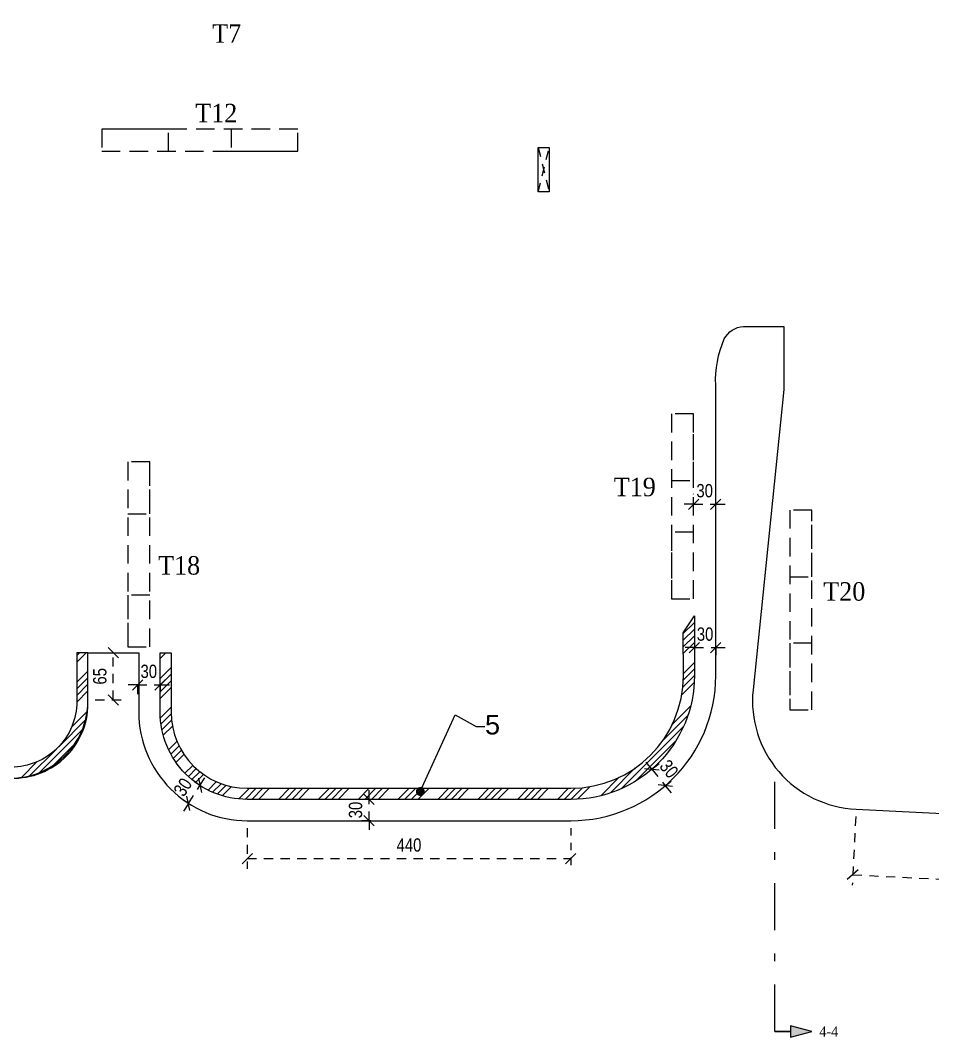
# Model space of a CAD drawing. Header units: millimetres. Extents: x -2171 to 1563, y -1758 to -1505.
# Drawn here: x -732.12 to -719.79, y -1616.63 to -1602.83 of the extents above; entities that cross this region are included whole.
import ezdxf
from ezdxf.enums import TextEntityAlignment as Align

# ---------------------------------------------------------------- set-up
doc = ezdxf.new("R2010")
doc.units = ezdxf.units.MM
doc.header["$PDMODE"] = 32
for name, pattern in [('DASHDOT', [25.399999999999995, 12.7, -6.349999999999999, 0, -6.349999999999999]), ('DASHED2', [0.375, 0.25, -0.125]), ('HIDDEN', [0.375, 0.25, -0.125]), ('HIDDEN2', [0.1875, 0.125, -0.0625])]:
    doc.linetypes.add(name, pattern=pattern)
doc.layers.get('Defpoints').update_dxf_attribs({"color": 6})
for name, color, linetype in [('-S-AKSONES', 50, 'DASHDOT'), ('AM_5', 7, 'Continuous'), ('DIASTASEIS', 7, 'Continuous'), ('Geo_Col', 7, 'Continuous'), ('Geo_Lines', 7, 'Continuous'), ('Geo_Lines_3', 7, 'Continuous'), ('Sect_Line_Symbol', 7, 'Continuous'), ('STITHAIO', 94, 'Continuous'), ('Text_Col_-1', 7, 'Continuous')]:
    doc.layers.add(name, color=color, linetype=linetype)
doc.styles.add('1-100', font='arial.ttf', dxfattribs={"width": 0.8})
doc.styles.add('ag', font='arial.ttf', dxfattribs={"height": 0.25})
doc.styles.add('S1TmsNwRmn11_b_934_161', font='times.ttf', dxfattribs={"width": 0.93362935265248, "height": 0.0010875})
doc.styles.add('S1TmsNwRmn1359_b_934_161', font='times.ttf', dxfattribs={"width": 0.93362935265248, "height": 0.1359375})
doc.dimstyles.new('CHRISTOFOROS', dxfattribs={"dimscale": 0.2, "dimtxt": 0.25, "dimasz": 0.6, "dimexe": 0, "dimexo": 0, "dimgap": 0, "dimtad": 0, "dimdec": 0, "dimlfac": 100, "dimzin": 0, "dimdsep": 46, "dimtxsty": 'ag', "dimblk": 'ARCHTICK', "dimcen": 0, "dimclrd": 256, "dimclre": 256, "dimclrt": 1, "dimaunit": 1, "dimadec": 0, "dimazin": 0, "dimtfac": 1, "dimtdec": 0, "dimtofl": 0, "dimtmove": 0, "dimatfit": 3, "dimfxl": 1, "dimtolj": 1, "dimtzin": 0, "dimlwd": -1, "dimlwe": -1, "dimarcsym": 0})
doc.dimstyles.new('Copy of 1-100', dxfattribs={"dimtxt": 0.18, "dimasz": 0.14, "dimexe": 0.14, "dimexo": 0.1, "dimgap": 0.09, "dimtad": 1, "dimdec": 0, "dimlfac": 100, "dimrnd": 5, "dimzin": 5, "dimdsep": 46, "dimtxsty": '1-100', "dimblk": 'OBLIQUE', "dimcen": 0.09, "dimclrd": 1, "dimclre": 1, "dimclrt": 2, "dimadec": 0, "dimazin": 0, "dimtfac": 1, "dimtdec": 0, "dimtix": 1, "dimtmove": 2, "dimatfit": 3, "dimfxl": 5, "dimfxlon": 1, "dimtolj": 1, "dimtzin": 5, "dimarcsym": 0})
pattern_1 = [(45, (0, 0), (-0.2694076836320746, 0.2694076836320746), []), (45, (0.0898026, 0), (-0.2694076836320746, 0.2694076836320746), []), (45, (0.1796052, 0), (-0.2694076836320746, 0.2694076836320746), []), (45, (0.269408, 0), (-0.2694076836320746, 0.2694076836320746), [])]

# ---------------------------------------------------------------- blocks, each defined once
blk = doc.blocks.new('_Oblique')
at = {"color": 0, "linetype": 'ByBlock', "lineweight": -2}
blk.add_line((-0.5, -0.5), (0.5, 0.5), dxfattribs=at)
blk = doc.blocks.new('*D1178')
at = {"layer": 'Defpoints', "color": 0, "ltscale": 0.5, "transparency": 16777216}
for p in [(-722.71809490773, -1609.375570125587), (-723.0184379762809, -1609.566315338685), (-722.71809490773, -1609.566312334395)]:
    blk.add_point(p, dxfattribs=at)
at = {"layer": 'DIASTASEIS', "color": 1, "linetype": 'HIDDEN', "lineweight": -2, "ltscale": 0.5, "transparency": 16777216}
blk.add_line((-723.0184379762809, -1609.466315338685), (-723.0184379762809, -1609.235570125587), dxfattribs=at)
at = {"layer": 'DIASTASEIS', "color": 1, "linetype": 'HIDDEN2', "lineweight": -2, "ltscale": 0.5, "transparency": 16777216}
blk.add_line((-722.71809490773, -1609.466312334395), (-722.71809490773, -1609.235570125587), dxfattribs=at)
at = {"layer": 'DIASTASEIS', "color": 1, "linetype": 'DASHED2', "lineweight": -2, "ltscale": 0.5, "transparency": 16777216}
for p, q in [((-723.0184379762809, -1609.375570125587), (-723.1584379762808, -1609.375570125587)), ((-723.0184379762809, -1609.375570125587), (-722.71809490773, -1609.375570125587)), ((-722.71809490773, -1609.375570125587), (-722.5780949077301, -1609.375570125587))]:
    blk.add_line(p, q, dxfattribs=at)
at = {"layer": 'DIASTASEIS', "color": 1, "lineweight": -2, "ltscale": 0.5, "transparency": 16777216, "xscale": 0.14, "yscale": 0.14, "zscale": 0.14}
blk.add_blockref('_Oblique', (-723.0184379762809, -1609.375570125587), dxfattribs=at)
at = {"layer": 'DIASTASEIS', "color": 1, "lineweight": -2, "ltscale": 0.5, "transparency": 16777216, "xscale": 0.14, "yscale": 0.14, "zscale": 0.14, "rotation": 180}
blk.add_blockref('_Oblique', (-722.71809490773, -1609.375570125587), dxfattribs=at)
at = {"layer": 'DIASTASEIS', "color": 2, "ltscale": 0.5, "transparency": 16777216, "insert": (-722.8682664420055, -1609.193605596255), "char_height": 0.18, "attachment_point": 5, "style": '1-100'}
blk.add_mtext('\\A1;30', dxfattribs=at)
blk = doc.blocks.new('*D1185')
at = {"layer": 'Defpoints', "color": 0, "ltscale": 0.5, "transparency": 16777216}
for p in [(-729.0529359055834, -1613.653842537384), (-724.6778686772083, -1613.653667274391), (-724.6778481686875, -1614.165618804467)]:
    blk.add_point(p, dxfattribs=at)
at = {"layer": 'DIASTASEIS', "color": 1, "linetype": 'HIDDEN', "lineweight": -2, "ltscale": 0.5, "transparency": 16777216}
blk.add_line((-729.0529318996337, -1613.753842537304), (-729.052909788733, -1614.305794067348), dxfattribs=at)
at = {"layer": 'DIASTASEIS', "color": 1, "linetype": 'HIDDEN2', "lineweight": -2, "ltscale": 0.5, "transparency": 16777216}
blk.add_line((-724.6778646712587, -1613.753667274311), (-724.677842560358, -1614.305618804355), dxfattribs=at)
at = {"layer": 'DIASTASEIS', "color": 1, "linetype": 'DASHED2', "lineweight": -2, "ltscale": 0.5, "transparency": 16777216}
blk.add_line((-729.0529153970624, -1614.16579406746), (-724.6778481686875, -1614.165618804467), dxfattribs=at)
at = {"layer": 'DIASTASEIS', "color": 1, "lineweight": -2, "ltscale": 0.5, "transparency": 16777216, "xscale": 0.14, "yscale": 0.14, "zscale": 0.14}
for p, rotation in [((-729.0529153970624, -1614.16579406746), 180.0022952401071), ((-724.6778481686875, -1614.165618804467), 0.0022952401070863)]:
    blk.add_blockref('_Oblique', p, dxfattribs=dict(at, rotation=rotation))
at = {"layer": 'DIASTASEIS', "color": 2, "ltscale": 0.5, "transparency": 16777216, "insert": (-726.8653890698232, -1613.98380329832), "char_height": 0.18, "attachment_point": 5, "rotation": 0.002295240107088086, "style": '1-100'}
blk.add_mtext('\\A1;440', dxfattribs=at)
blk = doc.blocks.new('*D1186')
at = {"layer": 'Defpoints', "color": 0, "ltscale": 0.5, "transparency": 16777216}
for p in [(-720.8214843619264, -1613.496959568166), (-711.0505295848119, -1613.990219313434), (-711.0953367634711, -1614.877802215888)]:
    blk.add_point(p, dxfattribs=at)
at = {"layer": 'DIASTASEIS', "color": 1, "linetype": 'HIDDEN', "lineweight": -2, "ltscale": 0.5, "transparency": 16777216}
blk.add_line((-720.8265261662293, -1613.596832388339), (-720.8733500666095, -1614.524364418863), dxfattribs=at)
at = {"layer": 'DIASTASEIS', "color": 1, "linetype": 'HIDDEN2', "lineweight": -2, "ltscale": 0.5, "transparency": 16777216}
blk.add_line((-711.0555713891147, -1614.090092133607), (-711.1023952894949, -1615.017624164131), dxfattribs=at)
at = {"layer": 'DIASTASEIS', "color": 1, "linetype": 'DASHED2', "lineweight": -2, "ltscale": 0.5, "transparency": 16777216}
blk.add_line((-720.8662915405856, -1614.38454247062), (-711.0953367634711, -1614.877802215888), dxfattribs=at)
at = {"layer": 'DIASTASEIS', "color": 1, "lineweight": -2, "ltscale": 0.5, "transparency": 16777216, "xscale": 0.14, "yscale": 0.14, "zscale": 0.14}
for p, rotation in [((-720.8662915405856, -1614.38454247062), 177.1100336678794), ((-711.0953367634711, -1614.877802215888), 357.1100336678794)]:
    blk.add_blockref('_Oblique', p, dxfattribs=dict(at, rotation=rotation))
at = {"layer": 'DIASTASEIS', "color": 2, "ltscale": 0.5, "transparency": 16777216, "insert": (-715.9716429518002, -1614.449500549559), "char_height": 0.18, "attachment_point": 5, "rotation": 357.1100336678794, "style": '1-100'}
blk.add_mtext('\\A1;980', dxfattribs=at)
blk = doc.blocks.new('_ArchTick')
at = {"color": 0, "linetype": 'ByBlock', "const_width": 0.150000081}
blk.add_lwpolyline([(-0.5000002699998732, -0.5000002699998732), (0.5000002699998732, 0.5000002699998732)], dxfattribs=at)
blk = doc.blocks.new('*D1199')
at = {"layer": 'AM_5', "color": 1, "linetype": 'HIDDEN2', "lineweight": -2, "ltscale": 0.5, "transparency": 16777216}
blk.add_line((-731.1065883038483, -1611.383913779549), (-730.7228844104828, -1611.383913779549), dxfattribs=at)
at = {"layer": 'AM_5', "color": 1, "linetype": 'DASHED2', "lineweight": -2, "ltscale": 0.5, "transparency": 16777216}
blk.add_line((-730.8628844104828, -1612.020717071897), (-730.8628844104828, -1611.383913779549), dxfattribs=at)
at = {"layer": 'AM_5', "color": 1, "linetype": 'HIDDEN', "lineweight": -2, "ltscale": 0.5, "transparency": 16777216}
blk.add_line((-731.10643067216, -1612.020717071897), (-730.7228844104828, -1612.020717071897), dxfattribs=at)
at = {"layer": 'Defpoints', "color": 0, "ltscale": 0.5, "transparency": 16777216}
for p in [(-731.2065883038483, -1611.383913779549), (-730.8628844104828, -1611.383913779549), (-731.2064306721599, -1612.020717071897)]:
    blk.add_point(p, dxfattribs=at)
at = {"layer": 'AM_5', "color": 1, "lineweight": -2, "ltscale": 0.5, "transparency": 16777216, "xscale": 0.14, "yscale": 0.14, "zscale": 0.14}
for p, rotation in [((-730.8628844104828, -1611.383913779549), 90), ((-730.8628844104828, -1612.020717071897), 270)]:
    blk.add_blockref('_Oblique', p, dxfattribs=dict(at, rotation=rotation))
at = {"layer": 'AM_5', "color": 2, "ltscale": 0.5, "transparency": 16777216, "insert": (-731.0447875482731, -1611.702315425722), "char_height": 0.18, "attachment_point": 5, "rotation": 90, "style": '1-100'}
blk.add_mtext('\\A1;65', dxfattribs=at)
blk = doc.blocks.new('*D1200')
at = {"layer": 'AM_5', "color": 1, "linetype": 'HIDDEN2', "lineweight": -2, "ltscale": 0.5, "transparency": 16777216}
blk.add_line((-729.6917465813067, -1613.177514742136), (-729.8093533228352, -1613.101563084175), dxfattribs=at)
at = {"layer": 'AM_5', "color": 1, "linetype": 'DASHED2', "lineweight": -2, "ltscale": 0.5, "transparency": 16777216}
for p, q in [((-729.6917465813067, -1613.177514742136), (-729.6157949233454, -1613.059908000607)), ((-729.8479938449402, -1613.419454576524), (-729.6917465813067, -1613.177514742136)), ((-729.8479938449402, -1613.419454576524), (-729.9239455029013, -1613.537061318053))]:
    blk.add_line(p, q, dxfattribs=at)
at = {"layer": 'AM_5', "color": 1, "linetype": 'HIDDEN', "lineweight": -2, "ltscale": 0.5, "transparency": 16777216}
blk.add_line((-729.8479938449402, -1613.419454576524), (-729.9656005864687, -1613.343502918563), dxfattribs=at)
at = {"layer": 'Defpoints', "color": 0, "ltscale": 0.5, "transparency": 16777216}
for p in [(-729.6917465813023, -1613.177514742139), (-729.6917465813067, -1613.177514742136), (-729.8479938449354, -1613.419454576527)]:
    blk.add_point(p, dxfattribs=at)
at = {"layer": 'AM_5', "color": 1, "lineweight": -2, "ltscale": 0.5, "transparency": 16777216, "xscale": 0.14, "yscale": 0.14, "zscale": 0.14}
for p, rotation in [((-729.6917465813067, -1613.177514742136), 237.1452048897994), ((-729.8479938449402, -1613.419454576524), 57.14520488979939)]:
    blk.add_blockref('_Oblique', p, dxfattribs=dict(at, rotation=rotation))
at = {"layer": 'AM_5', "color": 2, "ltscale": 0.5, "transparency": 16777216, "insert": (-729.9227291800408, -1613.199766747238), "char_height": 0.18, "attachment_point": 5, "rotation": 57.14520488979938, "style": '1-100'}
blk.add_mtext('\\A1;30', dxfattribs=at)
blk = doc.blocks.new('*D1201')
at = {"layer": 'AM_5', "color": 1, "linetype": 'DASHED2', "lineweight": -2, "ltscale": 0.5, "transparency": 16777216}
for p, q in [((-723.5818240163832, -1612.958493220336), (-723.6703981535306, -1612.850074484738)), ((-723.5818240163832, -1612.958493220336), (-723.4002801797998, -1613.180711057865)), ((-723.4002801797998, -1613.180711057865), (-723.3117060426526, -1613.289129793463))]:
    blk.add_line(p, q, dxfattribs=at)
at = {"layer": 'AM_5', "color": 1, "linetype": 'HIDDEN', "lineweight": -2, "ltscale": 0.5, "transparency": 16777216}
blk.add_line((-723.5818240163832, -1612.958493220336), (-723.4734052807855, -1612.869919083188), dxfattribs=at)
at = {"layer": 'AM_5', "color": 1, "linetype": 'HIDDEN2', "lineweight": -2, "ltscale": 0.5, "transparency": 16777216}
blk.add_line((-723.4002801797998, -1613.180711057865), (-723.2918614442021, -1613.092136920718), dxfattribs=at)
at = {"layer": 'Defpoints', "color": 0, "ltscale": 0.5, "transparency": 16777216}
for p in [(-723.6196201962471, -1612.989371315348), (-723.4380763596637, -1613.211589152878), (-723.4002801797998, -1613.180711057865)]:
    blk.add_point(p, dxfattribs=at)
at = {"layer": 'AM_5', "color": 1, "lineweight": -2, "ltscale": 0.5, "transparency": 16777216, "xscale": 0.14, "yscale": 0.14, "zscale": 0.14}
for p, rotation in [((-723.5818240163832, -1612.958493220336), 309.2475643294189), ((-723.4002801797998, -1613.180711057865), 129.2475643294189)]:
    blk.add_blockref('_Oblique', p, dxfattribs=dict(at, rotation=rotation))
at = {"layer": 'AM_5', "color": 2, "ltscale": 0.5, "transparency": 16777216, "insert": (-723.3501352109937, -1612.954478202123), "char_height": 0.18, "attachment_point": 5, "rotation": 309.247564329419, "style": '1-100'}
blk.add_mtext('\\A1;30', dxfattribs=at)
blk = doc.blocks.new('*D1202')
at = {"layer": 'AM_5', "color": 1, "linetype": 'DASHED2', "lineweight": -2, "ltscale": 0.5, "transparency": 16777216}
for p, q in [((-723.0070631486423, -1611.314676226262), (-723.1470631486422, -1611.314676226262)), ((-723.0070631486423, -1611.314676226262), (-722.7181680025678, -1611.314676226262)), ((-722.7181680025678, -1611.314676226262), (-722.5781680025678, -1611.314676226262))]:
    blk.add_line(p, q, dxfattribs=at)
at = {"layer": 'AM_5', "color": 1, "linetype": 'HIDDEN', "lineweight": -2, "ltscale": 0.5, "transparency": 16777216}
blk.add_line((-723.0070631486423, -1611.314676226262), (-723.0070631486423, -1611.454676226262), dxfattribs=at)
at = {"layer": 'AM_5', "color": 1, "linetype": 'HIDDEN2', "lineweight": -2, "ltscale": 0.5, "transparency": 16777216}
blk.add_line((-722.7181680025678, -1611.314676226262), (-722.7181680025678, -1611.454676226262), dxfattribs=at)
at = {"layer": 'Defpoints', "color": 0, "ltscale": 0.5, "transparency": 16777216}
for p in [(-723.0070631486423, -1611.289839746812), (-722.7181680025678, -1611.289867140299), (-722.7181680025678, -1611.314676226262)]:
    blk.add_point(p, dxfattribs=at)
at = {"layer": 'AM_5', "color": 1, "lineweight": -2, "ltscale": 0.5, "transparency": 16777216, "xscale": 0.14, "yscale": 0.14, "zscale": 0.14}
blk.add_blockref('_Oblique', (-723.0070631486423, -1611.314676226262), dxfattribs=at)
at = {"layer": 'AM_5', "color": 1, "lineweight": -2, "ltscale": 0.5, "transparency": 16777216, "xscale": 0.14, "yscale": 0.14, "zscale": 0.14, "rotation": 180}
blk.add_blockref('_Oblique', (-722.7181680025678, -1611.314676226262), dxfattribs=at)
at = {"layer": 'AM_5', "color": 2, "ltscale": 0.5, "transparency": 16777216, "insert": (-722.862615575605, -1611.13271169693), "char_height": 0.18, "attachment_point": 5, "style": '1-100'}
blk.add_mtext('\\A1;30', dxfattribs=at)
blk = doc.blocks.new('*D1203')
at = {"layer": 'AM_5', "color": 1, "linetype": 'DASHED2', "lineweight": -2, "ltscale": 0.5, "transparency": 16777216}
for p, q in [((-730.5357630104407, -1611.817684092966), (-730.6757630104408, -1611.817684092966)), ((-730.5357630104407, -1611.817684092966), (-730.2303945481185, -1611.817684092966)), ((-730.2303945481185, -1611.817684092966), (-730.0903945481185, -1611.817684092966))]:
    blk.add_line(p, q, dxfattribs=at)
at = {"layer": 'AM_5', "color": 1, "linetype": 'HIDDEN', "lineweight": -2, "ltscale": 0.5, "transparency": 16777216}
blk.add_line((-730.5357630104407, -1611.817684092966), (-730.5357630104407, -1611.957684092966), dxfattribs=at)
at = {"layer": 'AM_5', "color": 1, "linetype": 'HIDDEN2', "lineweight": -2, "ltscale": 0.5, "transparency": 16777216}
blk.add_line((-730.2303945481185, -1611.817684092966), (-730.2303945481185, -1611.957684092966), dxfattribs=at)
at = {"layer": 'Defpoints', "color": 0, "ltscale": 0.5, "transparency": 16777216}
for p in [(-730.5357630104407, -1611.725862644147), (-730.2303945481185, -1611.725862644147), (-730.2303945481185, -1611.817684092966)]:
    blk.add_point(p, dxfattribs=at)
at = {"layer": 'AM_5', "color": 1, "lineweight": -2, "ltscale": 0.5, "transparency": 16777216, "xscale": 0.14, "yscale": 0.14, "zscale": 0.14}
blk.add_blockref('_Oblique', (-730.5357630104407, -1611.817684092966), dxfattribs=at)
at = {"layer": 'AM_5', "color": 1, "lineweight": -2, "ltscale": 0.5, "transparency": 16777216, "xscale": 0.14, "yscale": 0.14, "zscale": 0.14, "rotation": 180}
blk.add_blockref('_Oblique', (-730.2303945481185, -1611.817684092966), dxfattribs=at)
at = {"layer": 'AM_5', "color": 2, "ltscale": 0.5, "transparency": 16777216, "insert": (-730.3830787792796, -1611.635719563635), "char_height": 0.18, "attachment_point": 5, "style": '1-100'}
blk.add_mtext('\\A1;30', dxfattribs=at)
blk = doc.blocks.new('*D1204')
at = {"layer": 'AM_5', "color": 1, "linetype": 'DASHED2', "lineweight": -2, "ltscale": 0.5, "transparency": 16777216}
for p, q in [((-727.4056090178354, -1613.365771624141), (-727.4056090178354, -1613.225771624141)), ((-727.4056090178354, -1613.653771622714), (-727.4056090178354, -1613.365771624141)), ((-727.4056090178354, -1613.653771622714), (-727.4056090178354, -1613.793771622715))]:
    blk.add_line(p, q, dxfattribs=at)
at = {"layer": 'AM_5', "color": 1, "linetype": 'HIDDEN2', "lineweight": -2, "ltscale": 0.5, "transparency": 16777216}
blk.add_line((-727.3827137740703, -1613.365771624141), (-727.5456090178355, -1613.365771624141), dxfattribs=at)
at = {"layer": 'AM_5', "color": 1, "linetype": 'HIDDEN', "lineweight": -2, "ltscale": 0.5, "transparency": 16777216}
blk.add_line((-727.3827022369907, -1613.653771622714), (-727.5456090178355, -1613.653771622714), dxfattribs=at)
at = {"layer": 'Defpoints', "color": 0, "ltscale": 0.5, "transparency": 16777216}
for p in [(-727.4056090178354, -1613.365771624141), (-727.2827137740703, -1613.365771624141), (-727.2827022369908, -1613.653771622714)]:
    blk.add_point(p, dxfattribs=at)
at = {"layer": 'AM_5', "color": 1, "lineweight": -2, "ltscale": 0.5, "transparency": 16777216, "xscale": 0.14, "yscale": 0.14, "zscale": 0.14}
for p, rotation in [((-727.4056090178354, -1613.365771624141), 270), ((-727.4056090178354, -1613.653771622714), 90)]:
    blk.add_blockref('_Oblique', p, dxfattribs=dict(at, rotation=rotation))
at = {"layer": 'AM_5', "color": 2, "ltscale": 0.5, "transparency": 16777216, "insert": (-727.5875735471673, -1613.509771623427), "char_height": 0.18, "attachment_point": 5, "rotation": 90, "style": '1-100'}
blk.add_mtext('\\A1;30', dxfattribs=at)

msp = doc.modelspace()

# ---------------------------------------------------------------- hatches: boundary and pattern name
at = {"layer": 'Geo_Lines_3', "linetype": 'Continuous', "ltscale": 0.5, "transparency": 33554572}
h = msp.add_hatch(dxfattribs=at)
h.set_pattern_fill('ANSI34', color=9, scale=0.02)
h.set_pattern_definition(pattern_1)
edge = h.paths.add_edge_path()
edge.add_line((-741.1483958848918, -1604.241652098756), (-742.0943856658013, -1604.241652098756))
edge.add_arc((-742.0943856658013, -1606.708330398304), 2.466678299547993, 90, 185.1796202903804)
edge.add_line((-744.5509914645666, -1606.931018033647), (-744.1488513438695, -1611.019895651297))
edge.add_arc((-742.241499526728, -1610.832308063288), 1.916554214606977, 185.6169621296675, 261.587268554534)
edge.add_line((-742.5218968644634, -1612.728239863359), (-732.2875137557477, -1613.078528987846))
edge.add_arc((-732.2517472179915, -1612.033539508354), 1.045601385553302, 268.0397199727496, 359.5608390049144)
edge.add_line((-731.2061765464315, -1612.041553760935), (-731.2064009056255, -1611.383822083315))
edge.add_line((-731.2064009056255, -1611.383822083315), (-731.3564009044585, -1611.383873249892))
edge.add_line((-731.3564009044585, -1611.383873249892), (-731.3561765464316, -1612.041553760935))
edge.add_arc((-732.2437171193329, -1612.041856532339), 0.8875406245442325, -90.08669667537981, 0.019545611167416155, ccw=False)
edge.add_line((-732.245060094203, -1612.929396140827), (-742.3059439390798, -1612.597056591934))
edge.add_arc((-742.2478498403673, -1610.838379416244), 1.759636420570355, 191.8128244698735, 268.108045728618, ccw=False)
edge.add_line((-743.9702199629776, -1611.198603642717), (-744.3905305947833, -1606.916739447277))
edge.add_arc((-742.1017026104236, -1606.692066572966), 2.299828568054376, 95.47148598344688, 185.6062314747574, ccw=False)
edge.add_line((-742.3209921115151, -1604.402716543558), (-741.1483959766558, -1604.391652098756))
edge.add_line((-741.1483959766558, -1604.391652098756), (-741.1483958848918, -1604.241652098756))
h = msp.add_hatch(dxfattribs=at)
h.set_pattern_fill('ANSI34', color=9, scale=0.02)
h.set_pattern_definition(pattern_1)
edge = h.paths.add_edge_path()
edge.add_line((-730.2303945481185, -1611.383840537086), (-730.0803944131636, -1611.383843373204))
edge.add_line((-730.0803944131636, -1611.383843373204), (-730.0803944131636, -1612.188392288635))
edge.add_arc((-729.052944163448, -1612.188392288635), 1.02745024971557, 180.0000000000127, 269.9999924742495)
edge.add_line((-729.0529442984027, -1613.215842538351), (-724.6778413859076, -1613.215667274746))
edge.add_arc((-724.6779023342543, -1611.694214540727), 1.521452735240023, 270.0022952293906, 359.9669224709962)
edge.add_line((-723.156449852556, -1611.695092893279), (-723.1573525835793, -1611.115359135552))
edge.add_line((-723.1573525835793, -1611.115359135552), (-723.0077331526372, -1610.885652025806))
edge.add_line((-723.0077331526372, -1610.885652025806), (-723.0063931446474, -1611.694027467818))
edge.add_arc((-724.6752661774852, -1611.696793884364), 1.668875325718936, -90.08728692135497, 0.09497657650217661, ccw=False)
edge.add_line((-724.6778086148898, -1613.365667273451), (-729.052944298412, -1613.365842538343))
edge.add_arc((-729.0529914643606, -1612.188439454585), 1.177403084702726, 179.9977047709333, 270.00229522907784, ccw=False)
edge.add_line((-730.2303945481185, -1612.188392288637), (-730.2303945481185, -1611.383840537086))
at = {"layer": 'Sect_Line_Symbol'}
msp.add_hatch(color=2, dxfattribs=at).paths.add_polyline_path([(-721.9184759693906, -1616.503652250464), (-721.7082537172773, -1616.503652250464), (-721.7082537172773, -1616.581297963995), (-721.4184759693906, -1616.503652250464), (-721.7082537172773, -1616.426006536934), (-721.7082537172773, -1616.503652250464)])

# ---------------------------------------------------------------- linework, layer by layer
at = {"color": 2, "linetype": 'HIDDEN', "ltscale": 0.5}
for p, q in [((-725.1183878737677, -1604.55365335677), (-724.9683987626101, -1605.153858648307)), ((-725.1183878737677, -1605.153858648307), (-724.9683987626076, -1604.553653356775))]:
    msp.add_line(p, q, dxfattribs=at)
at = {"layer": 'Geo_Col', "color": 94, "linetype": 'HIDDEN'}
for points in [[(-731.0185347156394, -1604.60365226462), (-728.3685347156392, -1604.60365226462), (-728.3685347156392, -1604.30365226462), (-731.0185347156394, -1604.30365226462)], [(-731.0185347156394, -1604.60365226462), (-730.1185347156392, -1604.60365226462), (-730.1185347156392, -1604.30365226462), (-731.0185347156394, -1604.30365226462)], [(-728.3685347156392, -1604.30365226462), (-729.2685347156392, -1604.30365226462), (-729.2685347156392, -1604.60365226462), (-728.3685347156392, -1604.60365226462)], [(-723.0184379762809, -1610.653651990377), (-723.0184379762809, -1608.153651990377), (-723.3184379762808, -1608.153651990377), (-723.3184379762808, -1610.653651990377)], [(-723.3184379762808, -1608.153651990377), (-723.3184379762808, -1609.053651990377), (-723.0184379762809, -1609.053651990377), (-723.0184379762809, -1608.153651990377)], [(-730.3684388222093, -1611.303651997293), (-730.3684388222093, -1608.803651997293), (-730.6684388222095, -1608.803651997293), (-730.6684388222095, -1611.303651997293)], [(-730.6684388222095, -1608.803651997293), (-730.6684388222095, -1609.503651997293), (-730.3684388222093, -1609.503651997293), (-730.3684388222093, -1608.803651997293)], [(-721.4185443982439, -1612.15570225724), (-721.4185443982439, -1609.45570225724), (-721.7185443982438, -1609.45570225724), (-721.7185443982438, -1612.15570225724)], [(-721.7185443982438, -1609.45570225724), (-721.7185443982438, -1610.35570225724), (-721.4185443982439, -1610.35570225724), (-721.4185443982439, -1609.45570225724)], [(-723.0184379762809, -1610.653651990377), (-723.0184379762809, -1609.753651990377), (-723.3184379762808, -1609.753651990377), (-723.3184379762808, -1610.653651990377)], [(-730.3684388222093, -1611.303651997293), (-730.3684388222093, -1610.603651997293), (-730.6684388222095, -1610.603651997293), (-730.6684388222095, -1611.303651997293)], [(-721.4185443982439, -1612.15570225724), (-721.4185443982439, -1611.25570225724), (-721.7185443982438, -1611.25570225724), (-721.7185443982438, -1612.15570225724)]]:
    msp.add_lwpolyline(points, close=True, dxfattribs=at)
at = {"layer": 'Geo_Lines', "color": 94}
msp.add_lwpolyline([(-738.8684453817939, -1604.223653240036), (-741.1484418602854, -1604.223651683094), (-741.148441869866, -1604.223278495613), (-742.1074599680655, -1604.224024870575, 0.4386140004702196), (-744.5398942922093, -1606.931018033646), (-744.1488797246286, -1611.020067829117, 0.3754085289092032), (-742.30886717063, -1612.759143650413), (-732.2480804054208, -1613.079277264848, 0.4377610065449681), (-731.2064306721599, -1612.020717071895), (-731.2064186073716, -1611.383913737543), (-730.5184396022446, -1611.383743438027), (-730.5184393854788, -1612.188392288635, 0.4142250604189104), (-729.0529359055834, -1613.653842537384), (-724.6778686772083, -1613.653667274391, 0.4141668554744734), (-722.7182113093845, -1611.694165401104, 5.97052316285e-05), (-722.7182113093845, -1607.767399428505, -0.1156840912299578), (-722.6032118615632, -1607.141027306948, -0.2583824233147089), (-722.3434639558209, -1606.972121936895), (-721.7984904496077, -1606.97213223085), (-721.7985065490172, -1607.824452962003), (-722.2140045436067, -1611.884522754066, 0.4312626657681575), (-720.8214843619264, -1613.496959568166), (-711.050529584812, -1613.990219313433, 0.384868831634654)], format="xyb", dxfattribs=at)
msp.add_lwpolyline([(-725.1183878737677, -1604.55365335677), (-724.9683987626101, -1604.55365335677), (-724.9683987626101, -1605.153858648307), (-725.1183878737677, -1605.153858648307)], close=True, dxfattribs=at)
at = {"layer": 'Sect_Line_Symbol', "color": 2, "linetype": 'DASHDOT', "ltscale": 0.05}
msp.add_lwpolyline([(-721.9184759693906, -1616.503652250464), (-721.9184759693906, -1612.880920149085)], dxfattribs=at)
at = {"layer": 'Sect_Line_Symbol', "color": 2}
msp.add_lwpolyline([(-721.9184759693906, -1616.503652250464), (-721.7082537172773, -1616.503652250464), (-721.7082537172773, -1616.581297963995), (-721.4184759693906, -1616.503652250464), (-721.7082537172773, -1616.426006536934), (-721.7082537172773, -1616.503652250464)], close=True, dxfattribs=at)
at = {"layer": 'STITHAIO', "ltscale": 0.5}
for points in [[(-741.1483958848918, -1604.241652098756), (-742.0943856658013, -1604.241652098756, 0.440946334759135), (-744.5509914645666, -1606.931018033647), (-744.1488513438695, -1611.019895651297, 0.3441826959463277), (-742.5218968644634, -1612.728239863359), (-732.2875137557477, -1613.078528987846, 0.4220109995084501), (-731.2061765464315, -1612.041553760935), (-731.2064009056255, -1611.383822083315), (-731.3564009044585, -1611.383873249892), (-731.3561765464316, -1612.041553760935, -0.414756772083006), (-732.245060094203, -1612.929396140827), (-742.3059439390798, -1612.597056591934, -0.3457691237060003), (-743.9702199629776, -1611.198603642717), (-744.3905305947833, -1606.916739447277, -0.4149025425936014), (-742.3209921115151, -1604.402716543558), (-741.1483959766558, -1604.391652098756)], [(-730.2303945481185, -1611.383840537086), (-730.0803944131636, -1611.383843373204), (-730.0803944131636, -1612.188392288635, 0.414213523901779), (-729.0529442984027, -1613.215842538351), (-724.6778413859076, -1613.215667274746, 0.4140327501226217), (-723.156449852556, -1611.695092893279), (-723.1573525835793, -1611.115359135552), (-723.0077331526372, -1610.885652025806), (-723.0063931446474, -1611.694027467818, -0.4151455916672904), (-724.6778086148898, -1613.365667273451), (-729.052944298412, -1613.365842538343, -0.4142370287650119), (-730.2303945481185, -1612.188392288637)]]:
    msp.add_lwpolyline(points, format="xyb", close=True, dxfattribs=at)

# ---------------------------------------------------------------- texts
at = {"layer": '-S-AKSONES', "color": 3, "linetype": 'Continuous', "insert": (-725.8384127710264, -1612.225391380837), "char_height": 0.2625, "width": 0.4160931041748498, "attachment_point": 1, "style": 'ag'}
msp.add_mtext('5', dxfattribs=at)
at = {"layer": 'Sect_Line_Symbol', "color": 2, "style": 'S1TmsNwRmn1359_b_934_161', "width": 0.93362935265248}
msp.add_text('4-4', height=0.1359375, dxfattribs=at).set_placement((-721.3184759693904, -1616.503652250464), align=Align.MIDDLE_LEFT)
at = {"layer": 'Text_Col_-1', "color": 200, "style": 'S1TmsNwRmn11_b_934_161', "width": 0.93362935265248}
for s, p in [('T7', (-729.525420012821, -1603.136853690731)), ('T12', (-729.754432745212, -1604.212216362047)), ('T19', (-724.0968654712879, -1609.266980545747)), ('T18', (-730.257092827443, -1610.327175743481)), ('T20', (-721.264777368643, -1610.679478845158))]:
    msp.add_text(s, height=0.25, dxfattribs=at).set_placement(p)

# ---------------------------------------------------------------- dimensions: what is measured, and where the dimension line sits
at = {"layer": 'AM_5', "ltscale": 0.5}
for base, p1, p2, picture, middle in [((-722.7181680025678, -1611.314676226262), (-723.0070631486423, -1611.289839746812), (-722.7181680025678, -1611.289867140299), '*D1202', (-722.862615575605, -1611.13271169693)), ((-730.2303945481185, -1611.817684092966), (-730.5357630104407, -1611.725862644147), (-730.2303945481185, -1611.725862644147), '*D1203', (-730.3830787792796, -1611.635719563635))]:
    dim = msp.add_linear_dim(base=base, p1=p1, p2=p2, dimstyle='Copy of 1-100', dxfattribs=at)
    dim.commit()
    dim.dimension.update_dxf_attribs({"geometry": picture, "text_midpoint": middle})
for base, p1, p2, picture, middle in [((-730.8628844104828, -1611.383913779549), (-731.2064306721597, -1612.020717071895), (-731.2065883038481, -1611.383913779549), '*D1199', (-731.0447875482731, -1611.702315425722)), ((-727.4056090178354, -1613.365771624141), (-727.2827022369905, -1613.653771622714), (-727.28271377407, -1613.36577162414), '*D1204', (-727.5875735471673, -1613.509771623427))]:
    dim = msp.add_linear_dim(base=base, p1=p1, p2=p2, angle=90, dimstyle='Copy of 1-100', dxfattribs=at)
    dim.commit()
    dim.dimension.update_dxf_attribs({"geometry": picture, "text_midpoint": middle})
for p1, p2, distance, picture, middle in [((-723.6196201962473, -1612.989371315348), (-723.4380763596638, -1613.211589152878), 0.048805818955863646, '*D1201', (-723.3501352109937, -1612.954478202123)), ((-729.8479938449354, -1613.419454576527), (-729.6917465813021, -1613.177514742138), 4.9302757518348395e-12, '*D1200', (-729.9227291800408, -1613.199766747238))]:
    dim = msp.add_aligned_dim(p1=p1, p2=p2, distance=distance, dimstyle='Copy of 1-100', dxfattribs=at)
    dim.commit()
    dim.dimension.update_dxf_attribs({"geometry": picture, "text_midpoint": middle})
at = {"layer": 'DIASTASEIS', "color": 94, "ltscale": 0.5}
dim = msp.add_linear_dim(base=(-722.71809490773, -1609.375570125587), p1=(-723.0184379762809, -1609.566315338685), p2=(-722.71809490773, -1609.566312334395), dimstyle='Copy of 1-100', dxfattribs=at)
dim.commit()
dim.dimension.update_dxf_attribs({"geometry": '*D1178', "text_midpoint": (-722.8682664420055, -1609.193605596255)})
at = {"layer": 'DIASTASEIS', "ltscale": 0.5}
for p1, p2, distance, picture, middle in [((-720.8214843619264, -1613.496959568166), (-711.050529584812, -1613.990219313433), -0.8887131663196624, '*D1186', (-715.9716429518002, -1614.449500549559)), ((-729.0529359055834, -1613.653842537384), (-724.6778686772083, -1613.653667274391), -0.5119515304867565, '*D1185', (-726.8653890698232, -1613.98380329832))]:
    dim = msp.add_aligned_dim(p1=p1, p2=p2, distance=distance, dimstyle='Copy of 1-100', dxfattribs=at)
    dim.commit()
    dim.dimension.update_dxf_attribs({"geometry": picture, "text_midpoint": middle})

# ---------------------------------------------------------------- leaders
at = {"layer": '-S-AKSONES', "color": 1, "linetype": 'Continuous', "annotation_type": 0, "has_hookline": 1, "hookline_direction": 0, "text_width": 0.1740450204638472}
msp.add_leader([(-726.7124793046783, -1613.259293901151), (-726.2425047173414, -1612.222879194188), (-725.9584127710264, -1612.38108410628), (-725.8384127710264, -1612.38108410628)], dimstyle='CHRISTOFOROS', override={"dimgap": 0, "dimtad": 0, "dimclrd": 1, "dimldrblk": 'Dot', "dimfxl": 0.1, "dimfxlon": 1, "dimarcsym": 1}, dxfattribs=at)

doc.saveas('drawing.dxf')
